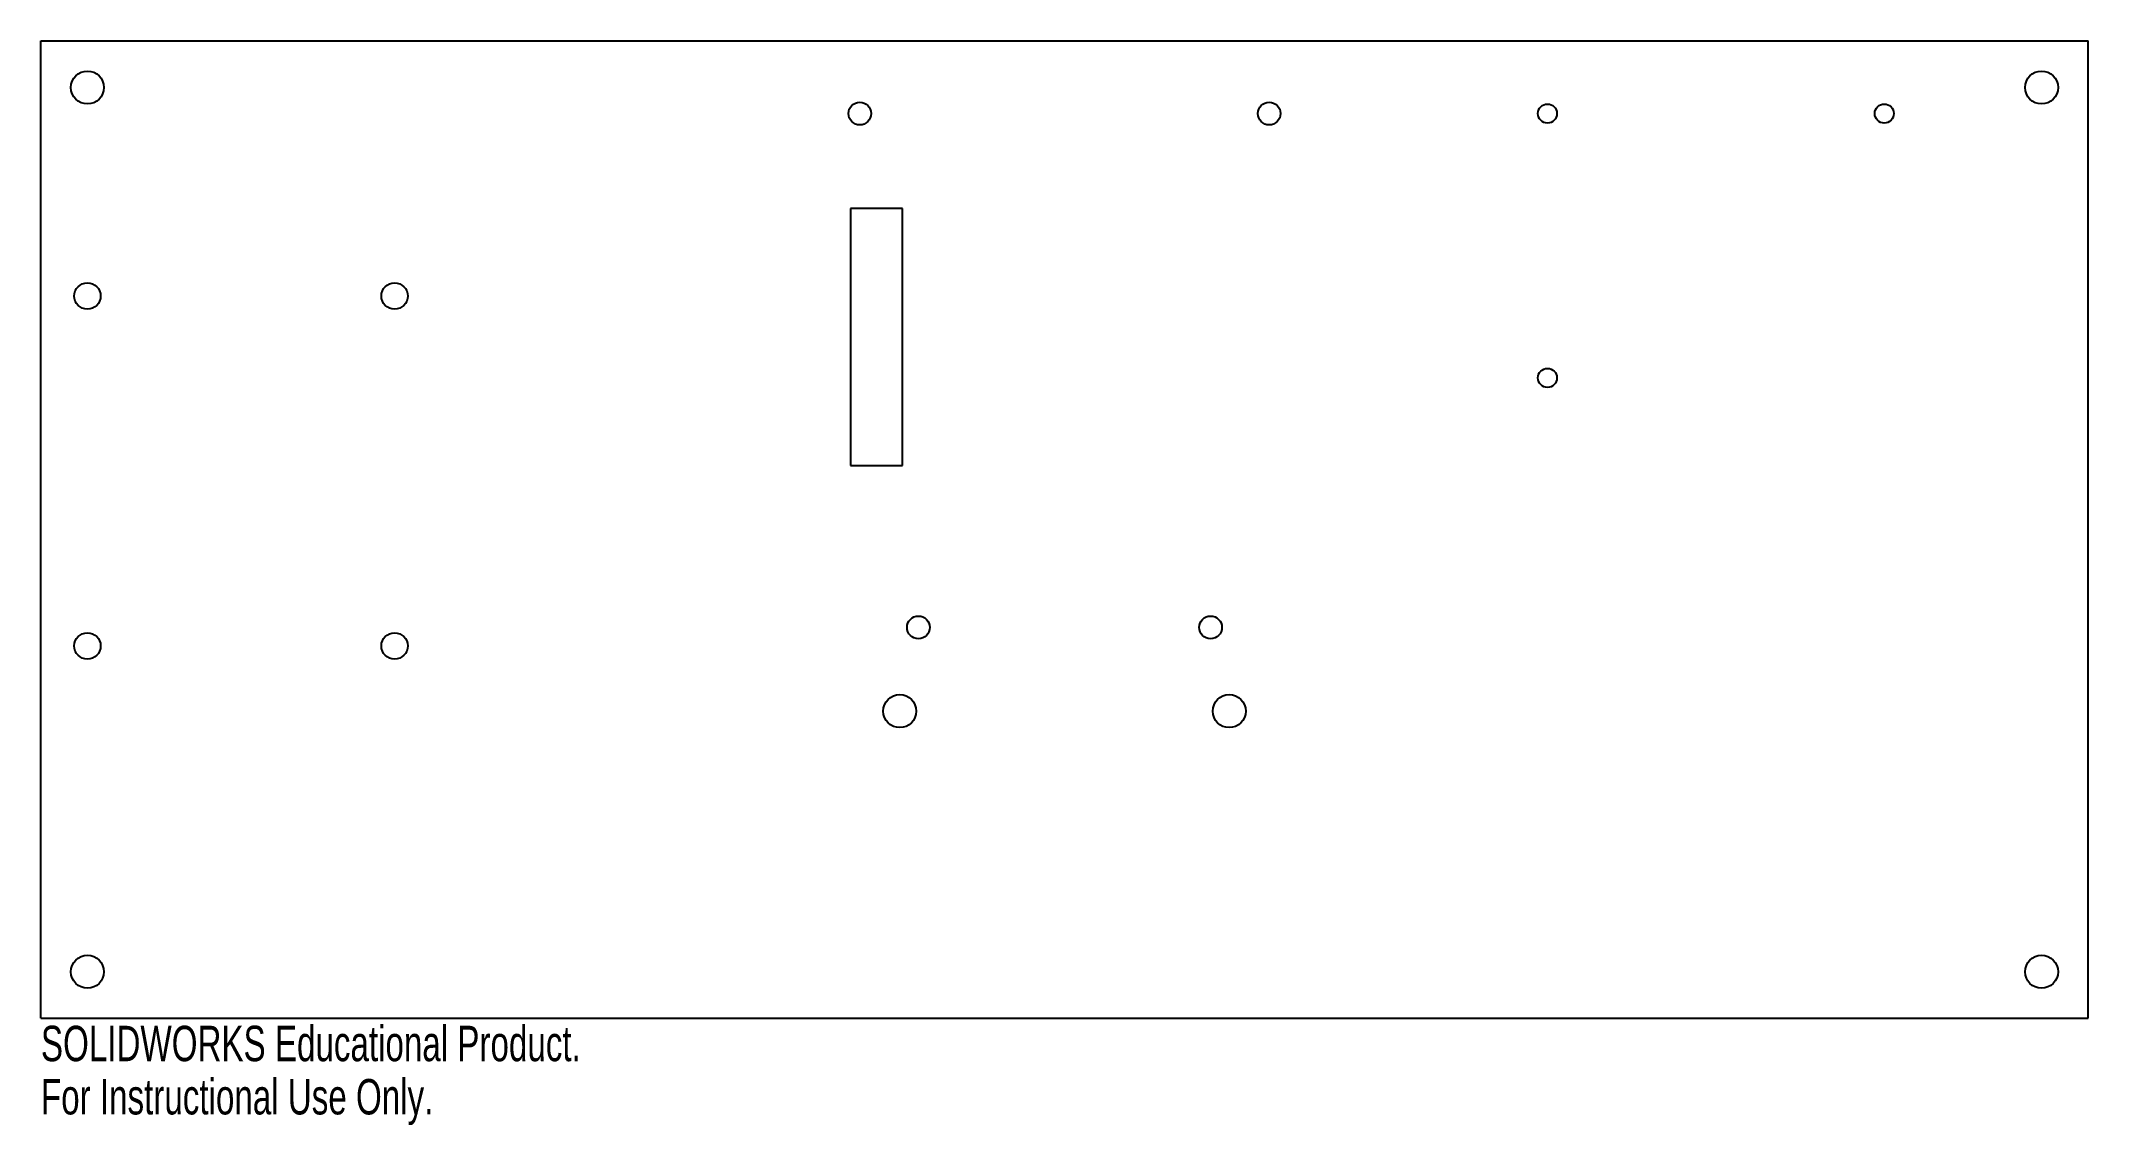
# Model space of a CAD drawing. Header units: inches. Extents: x -5.5 to 5.5, y -6.6 to -0.8.
import ezdxf

# ---------------------------------------------------------------- set-up
doc = ezdxf.new("R2010")
doc.units = ezdxf.units.IN
doc.header["$MEASUREMENT"] = 0
doc.styles.add('SLDTEXTSTYLE0', font='TXT', dxfattribs={"width": 0.7})

msp = doc.modelspace()

# ---------------------------------------------------------------- linework, layer by layer
at = {"color": 7, "linetype": 'Continuous', "lineweight": 25}
for p, q in [((-5.5, -0.75), (5.5, -0.75)), ((-5.5, -6), (-5.5, -0.75)), ((5.5, -6), (5.5, -0.75)), ((-1.15, -1.65), (-1.15, -3.03)), ((-0.87, -1.65), (-1.15, -1.65)), ((-0.87, -3.03), (-0.87, -1.65)), ((-1.15, -3.03), (-0.87, -3.03)), ((-5.5, -6), (5.5, -6))]:
    msp.add_line(p, q, dxfattribs=at)
for centre, radius in [((-5.25, -1), 0.0885), ((5.25, -1), 0.0885), ((-1.1, -1.14), 0.061), ((1.1, -1.14), 0.061), ((2.595, -1.14), 0.0512), ((4.405, -1.14), 0.0512), ((-5.25, -2.12), 0.0709), ((-3.6, -2.12), 0.0709), ((2.595, -2.56), 0.0512), ((-0.785, -3.9), 0.061), ((0.785, -3.9), 0.061), ((-5.25, -4), 0.0709), ((-3.6, -4), 0.0709), ((-0.885, -4.35), 0.0886), ((0.885, -4.35), 0.0886), ((-5.25, -5.75), 0.0885), ((5.25, -5.75), 0.0885)]:
    msp.add_circle(centre, radius, dxfattribs=at)

# ---------------------------------------------------------------- texts
at = {"color": 7, "linetype": 'Continuous', "char_height": 0.1903, "attachment_point": 1, "style": 'SLDTEXTSTYLE0'}
for s, insert in [('SOLIDWORKS Educational Product.', (-5.5, -6.04)), ('For Instructional Use Only.', (-5.5, -6.326))]:
    msp.add_mtext(s, dxfattribs=dict(at, insert=insert))

doc.saveas('drawing.dxf')
